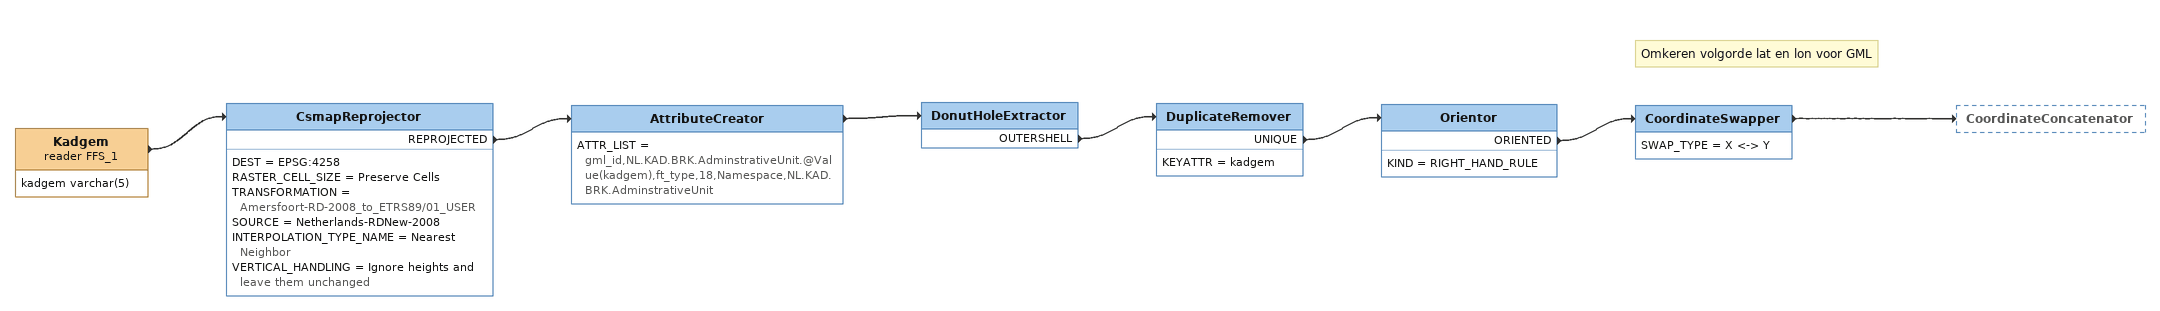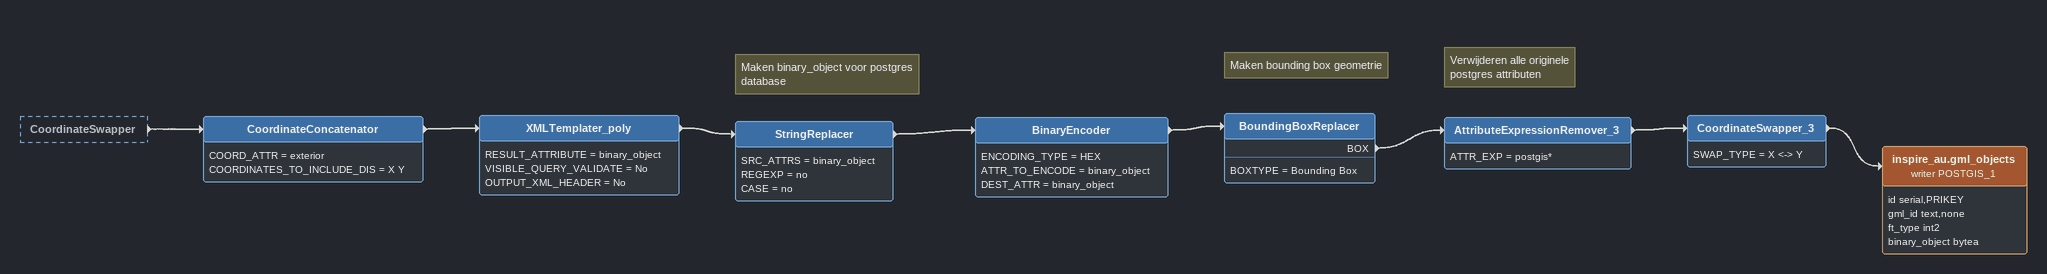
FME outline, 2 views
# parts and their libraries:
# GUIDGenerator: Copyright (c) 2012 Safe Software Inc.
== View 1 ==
Kadgem (reader FFS_1)
    attributes: kadgem varchar(5)
    -> CsmapReprojector
CsmapReprojector
    DEST = EPSG:4258
    RASTER_CELL_SIZE = Preserve Cells
    TRANSFORMATION = Amersfoort-RD-2008_to_ETRS89/01_USER
    SOURCE = Netherlands-RDNew-2008
    INTERPOLATION_TYPE_NAME = Nearest Neighbor
    VERTICAL_HANDLING = Ignore heights and leave them unchanged
    REPROJECTED -> AttributeCreator
AttributeCreator
    ATTR_LIST = gml_id,NL.KAD.BRK.AdminstrativeUnit.@Value(kadgem),ft_type,18,Namespace,NL.KAD.BRK.AdminstrativeUnit
    -> DonutHoleExtractor
DonutHoleExtractor
    OUTERSHELL -> DuplicateRemover
DuplicateRemover
    KEYATTR = kadgem
    UNIQUE -> Orientor
Orientor
    KIND = RIGHT_HAND_RULE
    ORIENTED -> CoordinateSwapper
Note: Omkeren volgorde lat en lon voor GML
CoordinateSwapper
    SWAP_TYPE = X <-> Y
    -> CoordinateConcatenator

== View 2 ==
CoordinateSwapper [outside]
    -> CoordinateConcatenator
CoordinateConcatenator
    COORD_ATTR = exterior
    COORDINATES_TO_INCLUDE_DIS = X Y
    -> XMLTemplater_poly
XMLTemplater_poly
    RESULT_ATTRIBUTE = binary_object
    VISIBLE_QUERY_VALIDATE = No
    OUTPUT_XML_HEADER = No
    -> StringReplacer
Note: Maken binary_object voor postgres database
StringReplacer
    SRC_ATTRS = binary_object
    REGEXP = no
    CASE = no
    -> BinaryEncoder
BinaryEncoder
    ENCODING_TYPE = HEX
    ATTR_TO_ENCODE = binary_object
    DEST_ATTR = binary_object
    -> BoundingBoxReplacer
Note: Maken bounding box geometrie
BoundingBoxReplacer
    BOXTYPE = Bounding Box
    BOX -> AttributeExpressionRemover_3
Note: Verwijderen alle originele / postgres attributen
AttributeExpressionRemover_3
    ATTR_EXP = postgis*
    -> CoordinateSwapper_3
CoordinateSwapper_3
    SWAP_TYPE = X <-> Y
    -> inspire_au.gml_objects (writer POSTGIS_1)
inspire_au.gml_objects (writer POSTGIS_1)
    attributes: id serial,PRIKEY, gml_id text,none, ft_type int2, binary_object bytea
